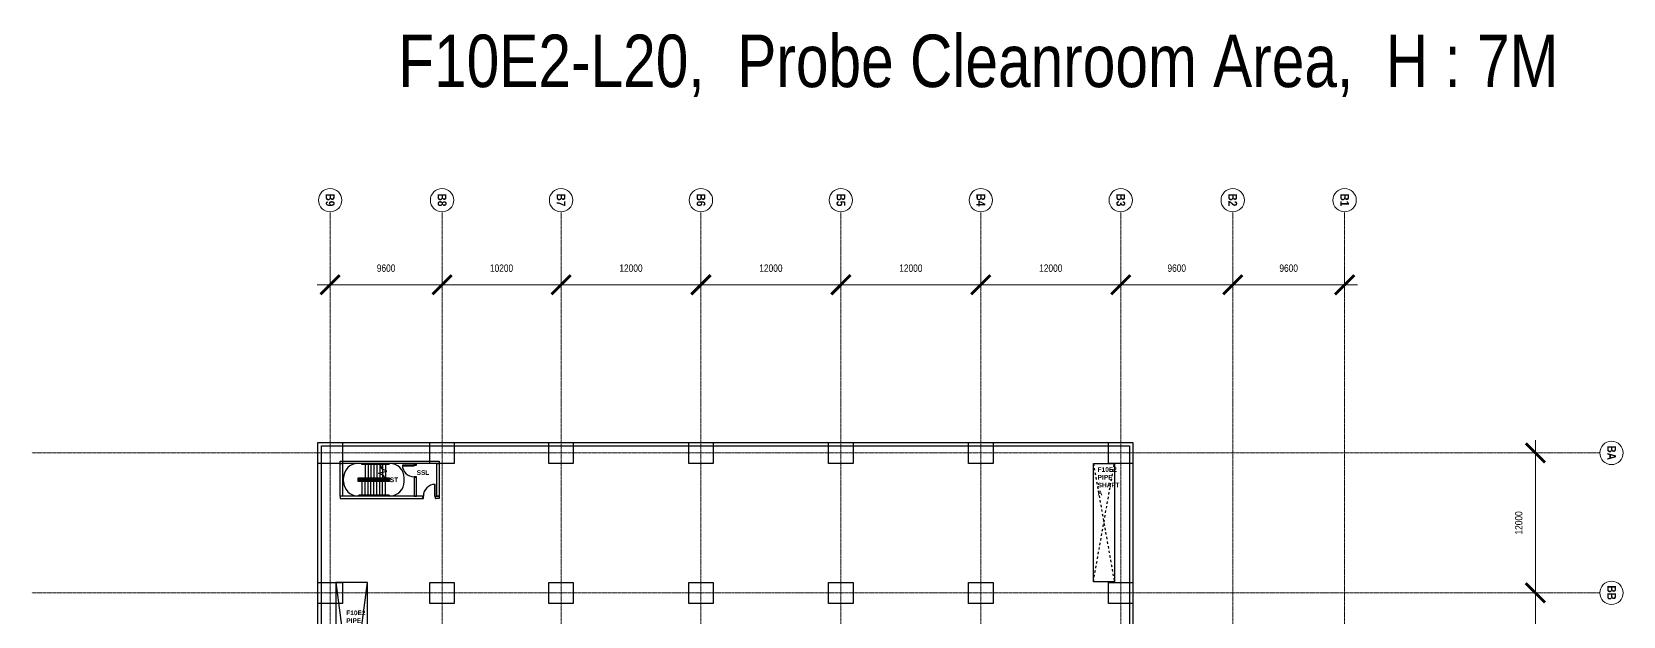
# Model space of a CAD drawing. Header units: millimetres. Extents: x -635893 to 717484, y -2208734 to -1510957.
# Drawn here: x -189425 to -52960, y -1561052 to -1510957 of the extents above; entities that cross this region are included whole.
import ezdxf

# ---------------------------------------------------------------- set-up
doc = ezdxf.new("R2010")
doc.units = ezdxf.units.MM
doc.linetypes.add('Hidden 2', pattern=[400, 200, -200])
doc.linetypes.add('IDA - Grid Line', pattern=[3500, 2000, -500, 500, -500])
doc.layers.add('000_CTCI_CSA', color=7, linetype='Continuous')
doc.layers.add('A-_ANOTGRID_E', color=7, linetype='Continuous', lineweight=9)
doc.layers.add('A-ANOT----_D', color=7, linetype='Continuous', lineweight=9)
doc.layers.add('A-_RALGBAL-_E1-1', color=4, linetype='Continuous', lineweight=9, true_color=0x00ffff)
doc.styles.add('Arial Narrow', font='ARIALN.TTF', dxfattribs={"height": 625})
doc.styles.add('Arial Narrow_B', font='ARIALNB.TTF', dxfattribs={"height": 750})
doc.styles.add('Site Area', font='arial.ttf', dxfattribs={"width": 0.8})
doc.dimstyles.new('probe phase 2', dxfattribs={"dimscale": 1100, "dimtxt": 2000, "dimasz": 1.5, "dimexe": 1, "dimexo": 1, "dimgap": 1, "dimtad": 1, "dimdec": 0, "dimzin": 3, "dimdsep": 46, "dimtxsty": 'Arial Narrow', "dimblk": 'X-F10A-LAY-S0-00-ASITE-002$0$_ArchTick', "dimcen": 0, "dimdle": 1, "dimclrd": 256, "dimclre": 256, "dimclrt": 256, "dimadec": 0, "dimazin": 0, "dimtfac": 0.5, "dimtdec": 0, "dimtix": 1, "dimtmove": 2, "dimatfit": 3, "dimfxl": 1, "dimtolj": 1, "dimtzin": 15, "dimlwd": -1, "dimlwe": -1, "dimarcsym": 0})

# ---------------------------------------------------------------- blocks, each defined once
blk = doc.blocks.new('Railing - IDA - Bracket - Wall Mount-V115-2ND STOREY')
at = {"layer": 'A-_RALGBAL-_E1-1'}
for p, q in [((-15, 4), (-50, 4)), ((-50, -4), (-15, -4))]:
    blk.add_line(p, q, dxfattribs=at)
at = {"layer": 'A-_RALGBAL-_E1-1', "flags": 128}
for points in [[(-15, 4), (-14, 4), (-14, 4), (-13, 4), (-13, 4), (-12, 4), (-11, 4), (-11, 4), (-10, 4)], [(-10, -4), (-11, -4), (-11, -4), (-12, -4), (-12, -4), (-13, -4), (-14, -4), (-14, -4), (-15, -4), (-15, -4)]]:
    blk.add_lwpolyline(points, dxfattribs=at)
blk = doc.blocks.new('Railing - IDA - Bracket - Wall Mount-7553613-2ND STOREY')
at = {"layer": 'A-_RALGBAL-_E1-1'}
for p, q in [((-50, 25), (-60, 25)), ((-60, -25), (-60, 25)), ((-60, 25), (-60, -25)), ((-50, -25), (-50, 25)), ((-50, 25), (-50, -25)), ((-15, 4), (-50, 4)), ((-50, 4), (-50, -4)), ((-50, -4), (-50, 4)), ((-60, -25), (-50, -25)), ((-50, -4), (-15, -4))]:
    blk.add_line(p, q, dxfattribs=at)
at = {"layer": 'A-_RALGBAL-_E1-1', "flags": 128}
for points in [[(-15, 4), (-14, 4), (-14, 4), (-13, 4), (-13, 4), (-12, 4), (-11, 4), (-11, 4), (-10, 4)], [(-10, -4), (-11, -4), (-11, -4), (-12, -4), (-12, -4), (-13, -4), (-14, -4), (-14, -4), (-15, -4), (-15, -4)]]:
    blk.add_lwpolyline(points, dxfattribs=at)
blk = doc.blocks.new('X-F10A-LAY-S0-00-ASITE-002$0$_ArchTick')
at = {"color": 0, "linetype": 'ByBlock', "const_width": 0.15}
blk.add_lwpolyline([(-0.5, -0.5), (0.5, 0.5)], dxfattribs=at)
blk = doc.blocks.new('*D740')
at = {"layer": 'A-ANOT----_D', "color": 252, "transparency": 16777216}
for p, q in [((-163845, -1533194), (-163845, -1531539)), ((-154245, -1533194), (-154245, -1531539)), ((-153145, -1532639), (-164945, -1532639))]:
    blk.add_line(p, q, dxfattribs=at)
at = {"layer": 'Defpoints', "color": 0, "transparency": 16777216}
for p in [(-163845, -1532639), (-163845, -1534294, 0), (-154245, -1534294, 0)]:
    blk.add_point(p, dxfattribs=at)
at = {"layer": 'A-ANOT----_D', "color": 252, "transparency": 16777216, "xscale": 1650, "yscale": 1650, "zscale": 1650, "rotation": 180}
blk.add_blockref('X-F10A-LAY-S0-00-ASITE-002$0$_ArchTick', (-163845, -1532639), dxfattribs=at)
at = {"layer": 'A-ANOT----_D', "color": 252, "transparency": 16777216, "xscale": 1650, "yscale": 1650, "zscale": 1650}
blk.add_blockref('X-F10A-LAY-S0-00-ASITE-002$0$_ArchTick', (-154245, -1532639), dxfattribs=at)
at = {"layer": 'A-ANOT----_D', "color": 252, "transparency": 16777216, "insert": (-159045, -1531220), "char_height": 625, "width": 8231.19, "attachment_point": 5, "style": 'Arial Narrow'}
blk.add_mtext('\\A1;9600', dxfattribs=at)
blk = doc.blocks.new('*D741')
at = {"layer": 'A-ANOT----_D', "color": 252, "transparency": 16777216}
for p, q in [((-154245, -1533194), (-154245, -1531539)), ((-144045, -1533194), (-144045, -1531539)), ((-142945, -1532639), (-155345, -1532639))]:
    blk.add_line(p, q, dxfattribs=at)
at = {"layer": 'Defpoints', "color": 0, "transparency": 16777216}
for p in [(-154245, -1532639), (-154245, -1534294, 0), (-144045, -1534294)]:
    blk.add_point(p, dxfattribs=at)
at = {"layer": 'A-ANOT----_D', "color": 252, "transparency": 16777216, "xscale": 1650, "yscale": 1650, "zscale": 1650, "rotation": 180}
blk.add_blockref('X-F10A-LAY-S0-00-ASITE-002$0$_ArchTick', (-154245, -1532639), dxfattribs=at)
at = {"layer": 'A-ANOT----_D', "color": 252, "transparency": 16777216, "xscale": 1650, "yscale": 1650, "zscale": 1650}
blk.add_blockref('X-F10A-LAY-S0-00-ASITE-002$0$_ArchTick', (-144045, -1532639), dxfattribs=at)
at = {"layer": 'A-ANOT----_D', "color": 252, "transparency": 16777216, "insert": (-149145, -1531220), "char_height": 625, "width": 8231.19, "attachment_point": 5, "style": 'Arial Narrow'}
blk.add_mtext('\\A1;10200', dxfattribs=at)
blk = doc.blocks.new('*D742')
at = {"layer": 'A-ANOT----_D', "color": 252, "transparency": 16777216}
for p, q in [((-60492, -1545957), (-60492, -1560157)), ((-59937, -1547057), (-61592, -1547057)), ((-59937, -1559057), (-61592, -1559057))]:
    blk.add_line(p, q, dxfattribs=at)
at = {"layer": 'Defpoints', "color": 0, "transparency": 16777216}
for p in [(-58837, -1547057), (-60492, -1559057), (-58837, -1559057, 0)]:
    blk.add_point(p, dxfattribs=at)
at = {"layer": 'A-ANOT----_D', "color": 252, "transparency": 16777216, "xscale": 1650, "yscale": 1650, "zscale": 1650}
for p, rotation in [((-60492, -1547057), 90), ((-60492, -1559057), 270)]:
    blk.add_blockref('X-F10A-LAY-S0-00-ASITE-002$0$_ArchTick', p, dxfattribs=dict(at, rotation=rotation))
at = {"layer": 'A-ANOT----_D', "color": 252, "transparency": 16777216, "insert": (-61911, -1553057), "char_height": 625, "width": 8231.19, "attachment_point": 5, "rotation": 90, "style": 'Arial Narrow'}
blk.add_mtext('\\A1;12000', dxfattribs=at)
blk = doc.blocks.new('Grid - 4 mm Dia-18759-PH2 LEVEL 3 PROBE')
at = {"layer": 'A-_ANOTGRID_E', "color": 252}
blk.add_circle((0, 0), 4, dxfattribs=at)
blk = doc.blocks.new('*D743')
at = {"layer": 'A-ANOT----_D', "color": 252, "transparency": 16777216}
for p, q in [((-144045, -1533194), (-144045, -1531539)), ((-132045, -1533194), (-132045, -1531539)), ((-130945, -1532639), (-145145, -1532639))]:
    blk.add_line(p, q, dxfattribs=at)
at = {"layer": 'Defpoints', "color": 0, "transparency": 16777216}
for p in [(-144045, -1532639), (-144045, -1534294, 0), (-132045, -1534294)]:
    blk.add_point(p, dxfattribs=at)
at = {"layer": 'A-ANOT----_D', "color": 252, "transparency": 16777216, "xscale": 1650, "yscale": 1650, "zscale": 1650, "rotation": 180}
blk.add_blockref('X-F10A-LAY-S0-00-ASITE-002$0$_ArchTick', (-144045, -1532639), dxfattribs=at)
at = {"layer": 'A-ANOT----_D', "color": 252, "transparency": 16777216, "xscale": 1650, "yscale": 1650, "zscale": 1650}
blk.add_blockref('X-F10A-LAY-S0-00-ASITE-002$0$_ArchTick', (-132045, -1532639), dxfattribs=at)
at = {"layer": 'A-ANOT----_D', "color": 252, "transparency": 16777216, "insert": (-138045, -1531220), "char_height": 625, "width": 8231.19, "attachment_point": 5, "style": 'Arial Narrow'}
blk.add_mtext('\\A1;12000', dxfattribs=at)
blk = doc.blocks.new('*D744')
at = {"layer": 'A-ANOT----_D', "color": 252, "transparency": 16777216}
for p, q in [((-132045, -1533194), (-132045, -1531539)), ((-120045, -1533194), (-120045, -1531539)), ((-118945, -1532639), (-133145, -1532639))]:
    blk.add_line(p, q, dxfattribs=at)
at = {"layer": 'Defpoints', "color": 0, "transparency": 16777216}
for p in [(-132045, -1532639), (-132045, -1534294, 0), (-120045, -1534294)]:
    blk.add_point(p, dxfattribs=at)
at = {"layer": 'A-ANOT----_D', "color": 252, "transparency": 16777216, "xscale": 1650, "yscale": 1650, "zscale": 1650, "rotation": 180}
blk.add_blockref('X-F10A-LAY-S0-00-ASITE-002$0$_ArchTick', (-132045, -1532639), dxfattribs=at)
at = {"layer": 'A-ANOT----_D', "color": 252, "transparency": 16777216, "xscale": 1650, "yscale": 1650, "zscale": 1650}
blk.add_blockref('X-F10A-LAY-S0-00-ASITE-002$0$_ArchTick', (-120045, -1532639), dxfattribs=at)
at = {"layer": 'A-ANOT----_D', "color": 252, "transparency": 16777216, "insert": (-126045, -1531220), "char_height": 625, "width": 8231.19, "attachment_point": 5, "style": 'Arial Narrow'}
blk.add_mtext('\\A1;12000', dxfattribs=at)
blk = doc.blocks.new('*D745')
at = {"layer": 'A-ANOT----_D', "color": 252, "transparency": 16777216}
for p, q in [((-120045, -1533194), (-120045, -1531539)), ((-108045, -1533194), (-108045, -1531539)), ((-106945, -1532639), (-121145, -1532639))]:
    blk.add_line(p, q, dxfattribs=at)
at = {"layer": 'Defpoints', "color": 0, "transparency": 16777216}
for p in [(-120045, -1532639), (-120045, -1534294, 0), (-108045, -1534294)]:
    blk.add_point(p, dxfattribs=at)
at = {"layer": 'A-ANOT----_D', "color": 252, "transparency": 16777216, "xscale": 1650, "yscale": 1650, "zscale": 1650, "rotation": 180}
blk.add_blockref('X-F10A-LAY-S0-00-ASITE-002$0$_ArchTick', (-120045, -1532639), dxfattribs=at)
at = {"layer": 'A-ANOT----_D', "color": 252, "transparency": 16777216, "xscale": 1650, "yscale": 1650, "zscale": 1650}
blk.add_blockref('X-F10A-LAY-S0-00-ASITE-002$0$_ArchTick', (-108045, -1532639), dxfattribs=at)
at = {"layer": 'A-ANOT----_D', "color": 252, "transparency": 16777216, "insert": (-114045, -1531220), "char_height": 625, "width": 8231.19, "attachment_point": 5, "style": 'Arial Narrow'}
blk.add_mtext('\\A1;12000', dxfattribs=at)
blk = doc.blocks.new('*D746')
at = {"layer": 'A-ANOT----_D', "color": 252, "transparency": 16777216}
for p, q in [((-108045, -1533194), (-108045, -1531539)), ((-96045, -1533194), (-96045, -1531539)), ((-94945, -1532639), (-109145, -1532639))]:
    blk.add_line(p, q, dxfattribs=at)
at = {"layer": 'Defpoints', "color": 0, "transparency": 16777216}
for p in [(-108045, -1532639), (-108045, -1534294, 0), (-96045, -1534294)]:
    blk.add_point(p, dxfattribs=at)
at = {"layer": 'A-ANOT----_D', "color": 252, "transparency": 16777216, "xscale": 1650, "yscale": 1650, "zscale": 1650, "rotation": 180}
blk.add_blockref('X-F10A-LAY-S0-00-ASITE-002$0$_ArchTick', (-108045, -1532639), dxfattribs=at)
at = {"layer": 'A-ANOT----_D', "color": 252, "transparency": 16777216, "xscale": 1650, "yscale": 1650, "zscale": 1650}
blk.add_blockref('X-F10A-LAY-S0-00-ASITE-002$0$_ArchTick', (-96045, -1532639), dxfattribs=at)
at = {"layer": 'A-ANOT----_D', "color": 252, "transparency": 16777216, "insert": (-102045, -1531220), "char_height": 625, "width": 8231.19, "attachment_point": 5, "style": 'Arial Narrow'}
blk.add_mtext('\\A1;12000', dxfattribs=at)
blk = doc.blocks.new('*D747')
at = {"layer": 'A-ANOT----_D', "color": 252, "transparency": 16777216}
for p, q in [((-96045, -1533194), (-96045, -1531539)), ((-86445, -1533194), (-86445, -1531539)), ((-85345, -1532639), (-97145, -1532639))]:
    blk.add_line(p, q, dxfattribs=at)
at = {"layer": 'Defpoints', "color": 0, "transparency": 16777216}
for p in [(-96045, -1532639), (-96045, -1534294, 0), (-86445, -1534294, 0)]:
    blk.add_point(p, dxfattribs=at)
at = {"layer": 'A-ANOT----_D', "color": 252, "transparency": 16777216, "xscale": 1650, "yscale": 1650, "zscale": 1650, "rotation": 180}
blk.add_blockref('X-F10A-LAY-S0-00-ASITE-002$0$_ArchTick', (-96045, -1532639), dxfattribs=at)
at = {"layer": 'A-ANOT----_D', "color": 252, "transparency": 16777216, "xscale": 1650, "yscale": 1650, "zscale": 1650}
blk.add_blockref('X-F10A-LAY-S0-00-ASITE-002$0$_ArchTick', (-86445, -1532639), dxfattribs=at)
at = {"layer": 'A-ANOT----_D', "color": 252, "transparency": 16777216, "insert": (-91245, -1531220), "char_height": 625, "width": 8231.19, "attachment_point": 5, "style": 'Arial Narrow'}
blk.add_mtext('\\A1;9600', dxfattribs=at)
blk = doc.blocks.new('*D748')
at = {"layer": 'A-ANOT----_D', "color": 252, "transparency": 16777216}
for p, q in [((-86445, -1533194), (-86445, -1531539)), ((-76845, -1533194), (-76845, -1531539)), ((-75745, -1532639), (-87545, -1532639))]:
    blk.add_line(p, q, dxfattribs=at)
at = {"layer": 'Defpoints', "color": 0, "transparency": 16777216}
for p in [(-86445, -1532639), (-86445, -1534294, 0), (-76845, -1534294, 0)]:
    blk.add_point(p, dxfattribs=at)
at = {"layer": 'A-ANOT----_D', "color": 252, "transparency": 16777216, "xscale": 1650, "yscale": 1650, "zscale": 1650, "rotation": 180}
blk.add_blockref('X-F10A-LAY-S0-00-ASITE-002$0$_ArchTick', (-86445, -1532639), dxfattribs=at)
at = {"layer": 'A-ANOT----_D', "color": 252, "transparency": 16777216, "xscale": 1650, "yscale": 1650, "zscale": 1650}
blk.add_blockref('X-F10A-LAY-S0-00-ASITE-002$0$_ArchTick', (-76845, -1532639), dxfattribs=at)
at = {"layer": 'A-ANOT----_D', "color": 252, "transparency": 16777216, "insert": (-81645, -1531220), "char_height": 625, "width": 8231.19, "attachment_point": 5, "style": 'Arial Narrow'}
blk.add_mtext('\\A1;9600', dxfattribs=at)
blk = doc.blocks.new('*D749')
at = {"layer": 'A-ANOT----_D', "color": 252, "transparency": 16777216}
for p, q in [((-60492, -1557957, 0), (-60492, -1572157, 0)), ((-59937, -1559057, 0), (-61592, -1559057, 0)), ((-59937, -1571057, 0), (-61592, -1571057, 0))]:
    blk.add_line(p, q, dxfattribs=at)
at = {"layer": 'Defpoints', "color": 0, "transparency": 16777216}
for p in [(-58837, -1559057, 0), (-60492, -1571057, 0), (-58837, -1571057, 0)]:
    blk.add_point(p, dxfattribs=at)
at = {"layer": 'A-ANOT----_D', "color": 252, "transparency": 16777216, "xscale": 1650, "yscale": 1650, "zscale": 1650}
for p, rotation in [((-60492, -1559057, 0), 90), ((-60492, -1571057, 0), 270)]:
    blk.add_blockref('X-F10A-LAY-S0-00-ASITE-002$0$_ArchTick', p, dxfattribs=dict(at, rotation=rotation))
at = {"layer": 'A-ANOT----_D', "color": 252, "transparency": 16777216, "insert": (-61911, -1565057, 0), "char_height": 625, "width": 8231.19, "attachment_point": 5, "rotation": 90, "style": 'Arial Narrow'}
blk.add_mtext('\\A1;12000', dxfattribs=at)
blk = doc.blocks.new('PIPE SHAFT')
at = {"color": 252, "linetype": 'Hidden 2'}
for p, q in [((119800, -1656213, 0), (121600, -1666363, 0)), ((119800, -1666363, 0), (121600, -1656213, 0)), ((129400, -1680213, 0), (131200, -1686963, 0)), ((129400, -1686963, 0), (131200, -1680213, 0)), ((76700, -1726401, 0), (74699, -1716211, 0)), ((76700, -1716211, 0), (74699, -1726401, 0)), ((97099, -1747014, 0), (91099, -1745012, 0)), ((97099, -1745012, 0), (91099, -1747012, 0)), ((140299, -1747012, 0), (132799, -1745012, 0)), ((140299, -1745012, 0), (132799, -1747012, 0)), ((97100, -1750812, 0), (87200, -1748314, 0)), ((97100, -1748314, 0), (87200, -1750812, 0)), ((140300, -1750812, 0), (134900, -1748313, 0)), ((140300, -1748313, 0), (134900, -1750812, 0))]:
    blk.add_line(p, q, dxfattribs=at)
at = {"color": 252}
for p, q in [((54850, -1686964, 0), (57550, -1666413, 0)), ((54850, -1666413, 0), (57550, -1686963, 0)), ((132799, -1690414, 0), (135799, -1706610, 0)), ((132800, -1706610, 0), (135799, -1690414, 0))]:
    blk.add_line(p, q, dxfattribs=at)
at = {"color": 252, "elevation": 0}
for points in [[(121600, -1666363), (119800, -1666363), (119800, -1656213), (121600, -1656213)], [(57550, -1666413), (54850, -1666413), (54850, -1686964), (57550, -1686964)], [(131200, -1686963), (129400, -1686963), (129400, -1680213), (131200, -1680213)], [(135799, -1690414), (132799, -1690414), (132799, -1706610), (135799, -1706610)], [(74699, -1716211), (76700, -1716211), (76700, -1726401), (74699, -1726401)], [(91099, -1745012), (97099, -1745012), (97099, -1747012), (91099, -1747012)], [(132799, -1745012), (140299, -1745012), (140299, -1747012), (132799, -1747012)], [(87200, -1748313), (97100, -1748313), (97100, -1750812), (87200, -1750812)], [(134900, -1748313), (140300, -1748313), (140300, -1750812), (134900, -1750812)]]:
    blk.add_lwpolyline(points, close=True, dxfattribs=at)
at = {"color": 252, "char_height": 400, "attachment_point": 1, "style": 'Site Area'}
for s, width, gutter_width, insert in [('{\\fArial|b1|i0|c0|p34;F10E2\\PPIPE SHAFT A}', 1343.72, 9702, (120169, -1656536, 0)), ('{\\fArial|b1|i0|c0|p34;F10E2\\PPIPE\\PSHAFT \\PG}', 3359.3, 24255, (55738, -1668823, 0)), ('{\\fArial|b1|i0|c0|p34;F10E2\\PPIPE SHAFT\\PB}', 1343.72, 9702, (129769, -1680536, 0)), ('{\\fArial|b1|i0|c0|p34;F10E2\\PPIPE\\PSHAFT \\PC}', 3359.3, 24255, (133788, -1691512, 0)), ('{\\fArial|b1|i0|c0|p34;F10E2\\PPIPE\\PSHAFT \\PF}', 3359.3, 24255, (74811, -1716984, 0)), ('{\\fArial|b1|i0|c0|p34;F10E2\\PPIPE\\PSHAFT \\PE}', 3359.3, 24255, (91516, -1745139, 0)), ('{\\fArial|b1|i0|c0|p34;F10E2\\PPIPE\\PSHAFT \\PD}', 3359.3, 24255, (135587, -1745099, 0)), ('{\\fArial|b1|i0|c0|p34;PIPE Bridge B}', 3359.3, 24255, (90813, -1749383, 0)), ('{\\fArial|b1|i0|c0|p34;PIPE Bridge A}', 3359.3, 24255, (136226, -1749158, 0))]:
    blk.add_mtext_dynamic_manual_height_columns(s, width=width, gutter_width=gutter_width, heights=[0], dxfattribs=dict(at, insert=insert))

msp = doc.modelspace()

# ---------------------------------------------------------------- linework, layer by layer
at = {"color": 252}
for p, q in [((-161094.625, -1547994.723, 0), (-161145.061, -1547994.723, 0)), ((-161145.061, -1547994.723, 0), (-161145.061, -1548034.723, 0)), ((-161145.061, -1547994.723, 0), (-161095.061, -1547994.723, 0)), ((-161145.061, -1548014.723, 0), (-161145.061, -1548009.546, 0)), ((-161145.061, -1548034.723, 0), (-161094.625, -1548034.723, 0)), ((-161145.061, -1548034.723, 0), (-161095.061, -1548034.723, 0)), ((-161095.061, -1547994.723, 0), (-159535.305, -1547994.723, 0)), ((-161095.061, -1548034.723, 0), (-159524.587, -1548034.723, 0)), ((-160833.592, -1547994.723, 0), (-161088.756, -1547994.723, 0)), ((-161088.756, -1548034.723, 0), (-160833.592, -1548034.723, 0)), ((-160845.061, -1547954.723, 0), (-160845.061, -1547994.723, 0)), ((-160845.061, -1548034.723, 0), (-160845.061, -1549204.723, 0)), ((-160703.042, -1547994.723, 0), (-160833.592, -1547994.723, 0)), ((-160833.592, -1548034.723, 0), (-160703.042, -1548034.723, 0)), ((-160737.727, -1548012.632, 0), (-160737.727, -1548016.813, 0)), ((-160595.061, -1547954.723, 0), (-160595.061, -1547994.723, 0)), ((-160595.061, -1548034.723, 0), (-160595.061, -1549204.723, 0)), ((-160345.061, -1547954.723, 0), (-160345.061, -1547994.723, 0)), ((-160345.061, -1548034.723, 0), (-160345.061, -1549204.723, 0)), ((-160095.061, -1547954.723, 0), (-160095.061, -1547994.723, 0)), ((-160095.061, -1548034.723, 0), (-160095.061, -1549204.723, 0)), ((-159845.061, -1547954.723, 0), (-159845.061, -1547994.723, 0)), ((-159845.061, -1548034.723, 0), (-159845.061, -1549204.723, 0)), ((-159707.283, -1548801.78, 0), (-158982.839, -1548607.665, 0)), ((-159267.415, -1548994.5, 0), (-159707.283, -1548801.78, 0)), ((-159595.061, -1547954.723, 0), (-159595.061, -1547994.723, 0)), ((-159595.061, -1548034.723, 0), (-159595.061, -1548771.71, 0)), ((-159595.061, -1548771.71, 0), (-159595.061, -1548850.948, 0)), ((-159595.061, -1548850.948, 0), (-159595.061, -1549204.723, 0)), ((-159535.305, -1547994.723, 0), (-159546.023, -1547954.723, 0)), ((-159524.587, -1548034.723, 0), (-159535.305, -1547994.723, 0)), ((-159088.756, -1547994.723, 0), (-159535.305, -1547994.723, 0)), ((-159535.305, -1547994.723, 0), (-159095.061, -1547994.723, 0)), ((-159422.706, -1548414.945, 0), (-159524.587, -1548034.723, 0)), ((-159524.587, -1548034.723, 0), (-159088.756, -1548034.723, 0)), ((-159524.587, -1548034.723, 0), (-159095.061, -1548034.723, 0)), ((-158982.839, -1548607.665, 0), (-159422.706, -1548414.945, 0)), ((-159345.061, -1547954.723, 0), (-159345.061, -1547994.723, 0)), ((-159345.061, -1548034.723, 0), (-159345.061, -1548448.964, 0)), ((-159345.061, -1548448.964, 0), (-159345.061, -1548704.723, 0)), ((-159345.061, -1548704.723, 0), (-159345.061, -1548960.481, 0)), ((-159095.061, -1547954.723, 0), (-159095.061, -1547994.723, 0)), ((-159095.061, -1547994.723, 0), (-158795.061, -1547994.723, 0)), ((-159095.061, -1548034.723, 0), (-159095.061, -1548558.497, 0)), ((-159095.061, -1548034.723, 0), (-158795.061, -1548034.723, 0)), ((-159095.061, -1548558.497, 0), (-159095.061, -1548637.735, 0)), ((-159095.061, -1548637.735, 0), (-159095.061, -1549204.723, 0)), ((-158795.061, -1547994.723, 0), (-159088.756, -1547994.723, 0)), ((-159088.756, -1548034.723, 0), (-158795.061, -1548034.723, 0)), ((-158795.061, -1547994.723, 0), (-158795.061, -1548034.723, 0)), ((-158795.061, -1548009.546, 0), (-158795.061, -1548014.723, 0)), ((-157645.06, -1548106.826, 0), (-157645.06, -1548156.826, 0)), ((-156645.06, -1548106.826, 0), (-157645.06, -1548106.826, 0)), ((-157645.06, -1548156.826, 0), (-156645.06, -1548156.826, 0)), ((-157495.06, -1548156.826, 0), (-157495.06, -1548106.826, 0)), ((-157470.06, -1548156.826, 0), (-157470.06, -1548106.826, 0)), ((-157470.06, -1548131.826, 0), (-157370.06, -1548131.826, 0)), ((-157370.06, -1548156.826, 0), (-157370.06, -1548106.826, 0)), ((-157345.06, -1548156.826, 0), (-157345.06, -1548106.826, 0)), ((-156645.06, -1548056.826, 0), (-156645.06, -1548106.826, 0)), ((-156645.06, -1548156.826, 0), (-156645.06, -1548106.826, 0)), ((-156645.06, -1548106.826, 0), (-156445.06, -1548106.826, 0)), ((-156445.06, -1548106.826, 0), (-156445.06, -1548056.826, 0)), ((-162695.061, -1549504.723, 0), (-162695.061, -1549204.723, 0)), ((-161445.061, -1549504.723, 0), (-161445.061, -1549204.723, 0)), ((-161445.061, -1549204.723, 0), (-161095.061, -1549204.723, 0)), ((-161445.061, -1549504.723, 0), (-161445.061, -1549204.723, 0)), ((-161445.061, -1549204.723, 0), (-161095.061, -1549204.723, 0)), ((-161445.061, -1549504.723, 0), (-161445.061, -1549204.723, 0)), ((-161095.061, -1549504.723, 0), (-161445.061, -1549504.723, 0)), ((-161095.061, -1549504.723, 0), (-161445.061, -1549504.723, 0)), ((-161420.061, -1549229.723, 0), (-161095.061, -1549229.723, 0)), ((-161420.061, -1549479.723, 0), (-161420.061, -1549229.723, 0)), ((-161420.061, -1549229.723, 0), (-161095.061, -1549229.723, 0)), ((-161420.061, -1549479.723, 0), (-161420.061, -1549229.723, 0)), ((-161095.061, -1549479.723, 0), (-161420.061, -1549479.723, 0)), ((-161095.061, -1549479.723, 0), (-161420.061, -1549479.723, 0)), ((-161415.061, -1549234.723, 0), (-161415.061, -1549474.723, 0)), ((-161094.625, -1549234.723, 0), (-161415.061, -1549234.723, 0)), ((-161415.061, -1549234.723, 0), (-161095.061, -1549234.723, 0)), ((-161415.061, -1549474.723, 0), (-161415.061, -1549234.723, 0)), ((-161415.061, -1549234.723, 0), (-161415.061, -1549474.723, 0)), ((-161094.625, -1549234.723, 0), (-161415.061, -1549234.723, 0)), ((-161415.061, -1549234.723, 0), (-161095.061, -1549234.723, 0)), ((-161415.061, -1549474.723, 0), (-161415.061, -1549234.723, 0)), ((-161415.061, -1549474.723, 0), (-161095.061, -1549474.723, 0)), ((-161095.061, -1549474.723, 0), (-161415.061, -1549474.723, 0)), ((-161415.061, -1549474.723, 0), (-161095.061, -1549474.723, 0)), ((-161095.061, -1549474.723, 0), (-161415.061, -1549474.723, 0)), ((-161375.061, -1549434.723, 0), (-161375.061, -1549274.723, 0)), ((-161375.061, -1549274.723, 0), (-161094.625, -1549274.723, 0)), ((-161375.061, -1549274.723, 0), (-161095.061, -1549274.723, 0)), ((-161375.061, -1549434.723, 0), (-161375.061, -1549274.723, 0)), ((-161375.061, -1549434.723, 0), (-161375.061, -1549274.723, 0)), ((-161375.061, -1549274.723, 0), (-161094.625, -1549274.723, 0)), ((-161375.061, -1549274.723, 0), (-161095.061, -1549274.723, 0)), ((-161375.061, -1549434.723, 0), (-161375.061, -1549274.723, 0)), ((-161095.061, -1549434.723, 0), (-161375.061, -1549434.723, 0)), ((-161095.061, -1549434.723, 0), (-161375.061, -1549434.723, 0)), ((-161095.061, -1549434.723, 0), (-161375.061, -1549434.723, 0)), ((-161095.061, -1549434.723, 0), (-161375.061, -1549434.723, 0)), ((-161370.061, -1549279.723, 0), (-161095.061, -1549279.723, 0)), ((-161370.061, -1549429.723, 0), (-161370.061, -1549279.723, 0)), ((-161370.061, -1549279.723, 0), (-161095.061, -1549279.723, 0)), ((-161370.061, -1549429.723, 0), (-161370.061, -1549279.723, 0)), ((-161370.061, -1549304.723, 0), (-161095.061, -1549304.723, 0)), ((-161370.061, -1549304.723, 0), (-161095.061, -1549304.723, 0)), ((-161095.061, -1549404.723, 0), (-161370.061, -1549404.723, 0)), ((-161095.061, -1549404.723, 0), (-161370.061, -1549404.723, 0)), ((-161095.061, -1549429.723, 0), (-161370.061, -1549429.723, 0)), ((-161095.061, -1549429.723, 0), (-161370.061, -1549429.723, 0)), ((-161095.061, -1549204.723, 0), (-159144.099, -1549204.723, 0)), ((-161095.061, -1549204.723, 0), (-159144.099, -1549204.723, 0)), ((-161095.061, -1549229.723, 0), (-159144.099, -1549229.723, 0)), ((-161095.061, -1549229.723, 0), (-159144.099, -1549229.723, 0)), ((-161095.061, -1549234.723, 0), (-159144.099, -1549234.723, 0)), ((-161095.061, -1549234.723, 0), (-159144.099, -1549234.723, 0)), ((-161095.061, -1549274.723, 0), (-159144.099, -1549274.723, 0)), ((-161095.061, -1549274.723, 0), (-159144.099, -1549274.723, 0)), ((-161095.061, -1549279.723, 0), (-159144.099, -1549279.723, 0)), ((-161095.061, -1549279.723, 0), (-159144.099, -1549279.723, 0)), ((-161095.061, -1549304.723, 0), (-159144.099, -1549304.723, 0)), ((-161095.061, -1549304.723, 0), (-159144.099, -1549304.723, 0)), ((-161095.061, -1549429.723, 0), (-161095.061, -1549404.723, 0)), ((-159095.061, -1549404.723, 0), (-161095.061, -1549404.723, 0)), ((-161095.061, -1549404.723, 0), (-161095.061, -1549429.723, 0)), ((-161095.061, -1549404.723, 0), (-161095.061, -1549429.723, 0)), ((-161095.061, -1549434.723, 0), (-161095.061, -1549429.723, 0)), ((-159095.061, -1549429.723, 0), (-161095.061, -1549429.723, 0)), ((-161095.061, -1549429.723, 0), (-161095.061, -1549434.723, 0)), ((-161095.061, -1549429.723, 0), (-161095.061, -1549434.723, 0)), ((-159106.53, -1549434.723, 0), (-161095.061, -1549434.723, 0)), ((-161095.061, -1549474.723, 0), (-161095.061, -1549434.723, 0)), ((-158845.061, -1549434.723, 0), (-161095.061, -1549434.723, 0)), ((-161095.061, -1549474.723, 0), (-161095.061, -1549434.723, 0)), ((-161095.061, -1549474.723, 0), (-161095.061, -1549434.723, 0)), ((-161095.061, -1549449.546, 0), (-161095.061, -1549454.723, 0)), ((-161095.061, -1549449.546, 0), (-161095.061, -1549454.723, 0)), ((-161095.061, -1549479.723, 0), (-161095.061, -1549474.723, 0)), ((-161095.061, -1549474.723, 0), (-159106.53, -1549474.723, 0)), ((-158845.061, -1549474.723, 0), (-161095.061, -1549474.723, 0)), ((-161095.061, -1549474.723, 0), (-161095.061, -1549479.723, 0)), ((-161095.061, -1549474.723, 0), (-161095.061, -1549479.723, 0)), ((-161095.061, -1549504.723, 0), (-161095.061, -1549479.723, 0)), ((-159095.061, -1549479.723, 0), (-161095.061, -1549479.723, 0)), ((-161095.061, -1549479.723, 0), (-161095.061, -1549504.723, 0)), ((-161095.061, -1549479.723, 0), (-161095.061, -1549504.723, 0)), ((-161095.061, -1550674.723, 0), (-161095.061, -1549504.723, 0)), ((-159095.061, -1549504.723, 0), (-161095.061, -1549504.723, 0)), ((-160703.042, -1549234.723, 0), (-161088.756, -1549234.723, 0)), ((-160703.042, -1549234.723, 0), (-161088.756, -1549234.723, 0)), ((-161088.756, -1549274.723, 0), (-160703.042, -1549274.723, 0)), ((-161088.756, -1549274.723, 0), (-160703.042, -1549274.723, 0)), ((-160845.061, -1550674.723, 0), (-160845.061, -1549504.723, 0)), ((-160737.727, -1549252.632, 0), (-160737.727, -1549256.813, 0)), ((-160737.727, -1549252.632, 0), (-160737.727, -1549256.813, 0)), ((-160595.061, -1550674.723, 0), (-160595.061, -1549504.723, 0)), ((-160345.061, -1550674.723, 0), (-160345.061, -1549504.723, 0)), ((-160095.061, -1550674.723, 0), (-160095.061, -1549504.723, 0)), ((-159845.061, -1550674.723, 0), (-159845.061, -1549504.723, 0)), ((-159595.061, -1550674.723, 0), (-159595.061, -1549504.723, 0)), ((-159345.061, -1548960.481, 0), (-159345.061, -1549204.723, 0)), ((-159345.061, -1550674.723, 0), (-159345.061, -1549504.723, 0)), ((-159144.099, -1549204.723, 0), (-159267.415, -1548994.5, 0)), ((-159144.099, -1549204.723, 0), (-159095.061, -1549204.723, 0)), ((-159144.099, -1549229.723, 0), (-159144.099, -1549204.723, 0)), ((-159144.099, -1549229.723, 0), (-159144.099, -1549204.723, 0)), ((-159144.099, -1549229.723, 0), (-159095.061, -1549229.723, 0)), ((-159144.099, -1549234.723, 0), (-159144.099, -1549229.723, 0)), ((-159144.099, -1549234.723, 0), (-159144.099, -1549229.723, 0)), ((-159144.099, -1549234.723, 0), (-159144.099, -1549229.723, 0)), ((-159144.099, -1549234.723, 0), (-159144.099, -1549229.723, 0)), ((-159144.099, -1549234.723, 0), (-159144.099, -1549229.723, 0)), ((-159144.099, -1549234.723, 0), (-159144.099, -1549229.723, 0)), ((-159095.061, -1549234.723, 0), (-159144.099, -1549234.723, 0)), ((-159144.099, -1549234.723, 0), (-159095.061, -1549234.723, 0)), ((-159144.099, -1549274.723, 0), (-159144.099, -1549234.723, 0)), ((-159144.099, -1549274.723, 0), (-159144.099, -1549234.723, 0)), ((-159144.099, -1549274.723, 0), (-159095.061, -1549274.723, 0)), ((-159144.099, -1549274.723, 0), (-159095.061, -1549274.723, 0)), ((-159144.099, -1549279.723, 0), (-159144.099, -1549274.723, 0)), ((-159144.099, -1549279.723, 0), (-159144.099, -1549274.723, 0)), ((-159144.099, -1549279.723, 0), (-159144.099, -1549274.723, 0)), ((-159144.099, -1549279.723, 0), (-159144.099, -1549274.723, 0)), ((-159144.099, -1549279.723, 0), (-159144.099, -1549274.723, 0)), ((-159144.099, -1549279.723, 0), (-159144.099, -1549274.723, 0)), ((-159144.099, -1549279.723, 0), (-159095.061, -1549279.723, 0)), ((-159144.099, -1549304.723, 0), (-159144.099, -1549279.723, 0)), ((-159144.099, -1549304.723, 0), (-159144.099, -1549279.723, 0)), ((-159144.099, -1549304.723, 0), (-159095.061, -1549304.723, 0)), ((-158851.365, -1549434.723, 0), (-159106.53, -1549434.723, 0)), ((-159106.53, -1549474.723, 0), (-158851.365, -1549474.723, 0)), ((-159095.061, -1549204.723, 0), (-159095.061, -1549229.723, 0)), ((-159095.061, -1549204.723, 0), (-158745.061, -1549204.723, 0)), ((-159095.061, -1549229.723, 0), (-159095.061, -1549204.723, 0)), ((-159095.061, -1549229.723, 0), (-159095.061, -1549234.723, 0)), ((-159095.061, -1549229.723, 0), (-158770.061, -1549229.723, 0)), ((-159095.061, -1549234.723, 0), (-159095.061, -1549229.723, 0)), ((-159095.061, -1549234.723, 0), (-159095.061, -1549274.723, 0)), ((-158775.061, -1549234.723, 0), (-159095.061, -1549234.723, 0)), ((-159095.061, -1549234.723, 0), (-159095.061, -1549274.723, 0)), ((-159095.061, -1549234.723, 0), (-158775.061, -1549234.723, 0)), ((-159095.061, -1549254.723, 0), (-159095.061, -1549249.546, 0)), ((-159095.061, -1549274.723, 0), (-159095.061, -1549279.723, 0)), ((-159095.061, -1549279.723, 0), (-159095.061, -1549274.723, 0)), ((-159095.061, -1549274.723, 0), (-158815.061, -1549274.723, 0)), ((-159095.061, -1549274.723, 0), (-158815.061, -1549274.723, 0)), ((-159095.061, -1549279.723, 0), (-159095.061, -1549304.723, 0)), ((-159095.061, -1549304.723, 0), (-159095.061, -1549279.723, 0)), ((-159095.061, -1549279.723, 0), (-158820.061, -1549279.723, 0)), ((-159095.061, -1549304.723, 0), (-158820.061, -1549304.723, 0)), ((-158845.061, -1549404.723, 0), (-159095.061, -1549404.723, 0)), ((-158845.061, -1549429.723, 0), (-159095.061, -1549429.723, 0)), ((-158845.061, -1549479.723, 0), (-159095.061, -1549479.723, 0)), ((-159095.061, -1550674.723, 0), (-159095.061, -1549504.723, 0)), ((-158845.061, -1549504.723, 0), (-159095.061, -1549504.723, 0)), ((-158815.061, -1549434.723, 0), (-158845.496, -1549434.723, 0)), ((-158845.496, -1549474.723, 0), (-158775.061, -1549474.723, 0)), ((-158820.061, -1549404.723, 0), (-158845.061, -1549404.723, 0)), ((-158820.061, -1549429.723, 0), (-158845.061, -1549429.723, 0)), ((-158815.061, -1549434.723, 0), (-158845.061, -1549434.723, 0)), ((-158775.061, -1549474.723, 0), (-158845.061, -1549474.723, 0)), ((-158770.061, -1549479.723, 0), (-158845.061, -1549479.723, 0)), ((-158745.061, -1549504.723, 0), (-158845.061, -1549504.723, 0)), ((-158820.061, -1549279.723, 0), (-158820.061, -1549429.723, 0)), ((-158815.061, -1549274.723, 0), (-158815.061, -1549434.723, 0)), ((-158815.061, -1549274.723, 0), (-158815.061, -1549434.723, 0)), ((-158775.061, -1549474.723, 0), (-158775.061, -1549234.723, 0)), ((-158775.061, -1549234.723, 0), (-158775.061, -1549474.723, 0)), ((-158770.061, -1549229.723, 0), (-158770.061, -1549479.723, 0)), ((-158745.061, -1549204.723, 0), (-158745.061, -1549504.723, 0)), ((-158745.061, -1549204.723, 0), (-158745.061, -1549504.723, 0)), ((-157495.061, -1549504.723, 0), (-157495.061, -1549204.723, 0)), ((-156445.06, -1549106.826, 0), (-156645.06, -1549106.826, 0)), ((-156645.06, -1549106.826, 0), (-156645.06, -1549156.826, 0)), ((-156445.06, -1549156.826, 0), (-156445.06, -1549106.826, 0)), ((-154895.061, -1549752.619, 0), (-154895.061, -1550752.619, 0)), ((-154845.061, -1549752.619, 0), (-154895.061, -1549752.619, 0)), ((-154895.061, -1549902.619, 0), (-154845.061, -1549902.619, 0)), ((-154895.061, -1549927.619, 0), (-154845.061, -1549927.619, 0)), ((-154895.061, -1550027.619, 0), (-154845.061, -1550027.619, 0)), ((-154895.061, -1550052.619, 0), (-154845.061, -1550052.619, 0)), ((-154870.061, -1549927.619, 0), (-154870.061, -1550027.619, 0)), ((-154845.061, -1550752.619, 0), (-154845.061, -1549752.619, 0)), ((-161100.51, -1550674.723, 0), (-161394.206, -1550674.723, 0)), ((-161394.206, -1550714.723, 0), (-161394.206, -1550674.723, 0)), ((-161094.206, -1550674.723, 0), (-161394.206, -1550674.723, 0)), ((-161394.206, -1550694.723, 0), (-161394.206, -1550689.546, 0)), ((-161394.206, -1550714.723, 0), (-161100.51, -1550714.723, 0)), ((-161094.206, -1550714.723, 0), (-161394.206, -1550714.723, 0)), ((-159105.675, -1550674.723, 0), (-161100.51, -1550674.723, 0)), ((-161100.51, -1550714.723, 0), (-159105.675, -1550714.723, 0)), ((-161095.061, -1550754.723, 0), (-161095.061, -1550714.723, 0)), ((-158844.206, -1550674.723, 0), (-161094.206, -1550674.723, 0)), ((-158844.206, -1550714.723, 0), (-161094.206, -1550714.723, 0)), ((-160845.061, -1550754.723, 0), (-160845.061, -1550714.723, 0)), ((-160595.061, -1550754.723, 0), (-160595.061, -1550714.723, 0)), ((-160345.061, -1550754.723, 0), (-160345.061, -1550714.723, 0)), ((-160095.061, -1550754.723, 0), (-160095.061, -1550714.723, 0)), ((-159845.061, -1550754.723, 0), (-159845.061, -1550714.723, 0)), ((-159595.061, -1550754.723, 0), (-159595.061, -1550714.723, 0)), ((-159345.061, -1550754.723, 0), (-159345.061, -1550714.723, 0)), ((-158850.51, -1550674.723, 0), (-159105.675, -1550674.723, 0)), ((-159105.675, -1550714.723, 0), (-158850.51, -1550714.723, 0)), ((-159095.061, -1550754.723, 0), (-159095.061, -1550714.723, 0)), ((-158794.206, -1550674.723, 0), (-158844.641, -1550674.723, 0)), ((-158844.641, -1550714.723, 0), (-158794.206, -1550714.723, 0)), ((-158794.206, -1550674.723, 0), (-158844.206, -1550674.723, 0)), ((-158794.206, -1550714.723, 0), (-158844.206, -1550714.723, 0)), ((-158794.206, -1550714.723, 0), (-158794.206, -1550674.723, 0)), ((-158794.206, -1550689.546, 0), (-158794.206, -1550694.723, 0)), ((-155845.061, -1550752.619, 0), (-155895.061, -1550752.619, 0)), ((-155895.061, -1550952.619, 0), (-155845.061, -1550952.619, 0)), ((-155845.061, -1550952.619, 0), (-155845.061, -1550752.619, 0)), ((-154895.061, -1550752.619, 0), (-154845.061, -1550752.619, 0)), ((-154845.061, -1550752.619, 0), (-154845.061, -1550952.619, 0)), ((-154795.061, -1550752.619, 0), (-154845.061, -1550752.619, 0)), ((-154845.061, -1550952.619, 0), (-154795.061, -1550952.619, 0))]:
    msp.add_line(p, q, dxfattribs=at)
for points in [[(-164895.061, -1546156.826), (-162795.061, -1546156.826), (-162795.061, -1547956.826), (-164895.061, -1547956.826)], [(-155295.061, -1546157.277), (-153195.061, -1546157.277), (-153195.061, -1547957.277), (-155295.061, -1547957.277)], [(-164895.061, -1558156.826), (-162795.061, -1558156.826), (-162795.061, -1559956.826), (-164895.061, -1559956.826)], [(-155295.061, -1558157.277), (-153195.061, -1558157.277), (-153195.061, -1559957.277), (-155295.061, -1559957.277)]]:
    msp.add_lwpolyline(points, close=True, dxfattribs=at)
at = {"color": 252, "elevation": 0}
for points in [[(-145095.061, -1546156.826), (-142995.061, -1546156.826), (-142995.061, -1547956.826), (-145095.061, -1547956.826)], [(-133095.061, -1546157.402), (-130995.061, -1546157.402), (-130995.061, -1547957.402), (-133095.061, -1547957.402)], [(-121095.061, -1546157.469), (-118995.061, -1546157.469), (-118995.061, -1547957.469), (-121095.061, -1547957.469)], [(-109095.061, -1546156.826), (-106995.061, -1546156.826), (-106995.061, -1547956.826), (-109095.061, -1547956.826)], [(-97095.061, -1546156.826), (-94995.061, -1546156.826), (-94995.061, -1547956.826), (-97095.061, -1547956.826)], [(-162995.061, -1547756.826), (-154495.061, -1547756.826), (-154495.061, -1547956.826), (-162995.061, -1547956.826)], [(-162995.061, -1547956.826), (-162795.061, -1547956.826), (-162795.061, -1550752.619), (-162995.061, -1550752.619)], [(-156645.06, -1548056.826), (-156445.06, -1548056.826), (-156445.06, -1547956.826), (-156645.06, -1547956.826)], [(-154495.061, -1550752.619), (-154695.061, -1550752.619), (-154695.061, -1547956.826), (-154495.061, -1547956.826)], [(-156645.06, -1550752.619), (-156445.06, -1550752.619), (-156445.06, -1549156.826), (-156645.06, -1549156.826)], [(-155895.061, -1550752.619), (-162995.061, -1550752.619), (-162995.061, -1550952.619), (-155895.061, -1550952.619)], [(-154795.061, -1550752.619), (-154495.061, -1550752.619), (-154495.061, -1550952.619), (-154795.061, -1550952.619)], [(-145095.061, -1558156.826), (-142995.061, -1558156.826), (-142995.061, -1559956.826), (-145095.061, -1559956.826)], [(-133095.061, -1558157.402), (-130995.061, -1558157.402), (-130995.061, -1559957.402), (-133095.061, -1559957.402)], [(-121095.061, -1558157.469), (-118995.061, -1558157.469), (-118995.061, -1559957.469), (-121095.061, -1559957.469)], [(-109095.061, -1558156.826), (-106995.061, -1558156.826), (-106995.061, -1559956.826), (-109095.061, -1559956.826)], [(-97095.061, -1558156.826), (-94995.061, -1558156.826), (-94995.061, -1559956.826), (-97095.061, -1559956.826)]]:
    msp.add_lwpolyline(points, close=True, dxfattribs=at)
at = {"color": 252}
for centre, radius, start, end in [((-161445.061, -1549204.723, 0), 1250, 90, 180), ((-158745.061, -1549204.723, 0), 1250, 0, 90), ((-156645.06, -1548106.826, 0), 1000, 180, 270), ((-161445.061, -1549504.723, 0), 1250, 180, 270), ((-158745.061, -1549504.723, 0), 1250, 270, 0), ((-154845.061, -1550752.619, 0), 1000, 90, 180)]:
    msp.add_arc(centre, radius, start, end, dxfattribs=at)
for points in [[(-161095.061, -1548014.723, 0), (-161095.06, -1548012.978, 0), (-161094.986, -1548011.234, 0), (-161094.844, -1548009.548, 0)], [(-159095.061, -1548014.723, 0), (-159095.06, -1548012.978, 0), (-159094.986, -1548011.234, 0), (-159094.844, -1548009.548, 0)], [(-161395.061, -1549254.723, 0), (-161395.497, -1549254.289, 0), (-161396.37, -1549253.422, 0), (-161397.673, -1549252.11, 0), (-161398.965, -1549250.81, 0), (-161399.816, -1549249.965, 0), (-161400.237, -1549249.546, 0)], [(-161395.061, -1549254.723, 0), (-161395.497, -1549254.289, 0), (-161396.37, -1549253.422, 0), (-161397.673, -1549252.11, 0), (-161398.965, -1549250.81, 0), (-161399.816, -1549249.965, 0), (-161400.237, -1549249.546, 0)], [(-161395.061, -1549454.723, 0), (-161395.494, -1549455.159, 0), (-161396.361, -1549456.032, 0), (-161397.673, -1549457.335, 0), (-161398.973, -1549458.627, 0), (-161399.818, -1549459.477, 0), (-161400.237, -1549459.899, 0)], [(-161395.061, -1549454.723, 0), (-161395.494, -1549455.159, 0), (-161396.361, -1549456.032, 0), (-161397.673, -1549457.335, 0), (-161398.973, -1549458.627, 0), (-161399.818, -1549459.477, 0), (-161400.237, -1549459.899, 0)], [(-161095.061, -1549254.723, 0), (-161095.06, -1549252.978, 0), (-161094.986, -1549251.234, 0), (-161094.844, -1549249.548, 0)], [(-161095.061, -1549254.723, 0), (-161095.06, -1549252.978, 0), (-161094.986, -1549251.234, 0), (-161094.844, -1549249.548, 0)], [(-158845.276, -1549449.546, 0), (-158845.133, -1549451.232, 0), (-158845.06, -1549452.978, 0), (-158845.061, -1549454.723, 0)], [(-158795.061, -1549254.723, 0), (-158795.494, -1549255.159, 0), (-158796.361, -1549256.032, 0), (-158797.673, -1549257.335, 0), (-158798.973, -1549258.627, 0), (-158799.818, -1549259.477, 0), (-158800.237, -1549259.899, 0)], [(-158800.237, -1549449.546, 0), (-158799.816, -1549449.965, 0), (-158798.965, -1549450.81, 0), (-158797.673, -1549452.11, 0), (-158796.37, -1549453.422, 0), (-158795.497, -1549454.289, 0), (-158795.061, -1549454.723, 0)], [(-161094.421, -1550689.546, 0), (-161094.278, -1550691.232, 0), (-161094.205, -1550692.978, 0), (-161094.206, -1550694.723, 0)], [(-158844.206, -1550694.723, 0), (-158844.206, -1550692.979, 0), (-158844.28, -1550691.235, 0), (-158844.422, -1550689.549, 0)]]:
    msp.add_open_spline(points, degree=3, dxfattribs=at)
at = {"layer": '000_CTCI_CSA', "color": 252, "elevation": 0}
for points in [[(-162744.855, -1589068.065), (-164894.926, -1589067.614), (-164895.061, -1546157.217), (-94995.508, -1546157.61), (-94995.508, -1561947.532), (-87795.059, -1561947.534), (-87795.062, -1570157.61), (-85395.061, -1570157.61), (-85395.061, -1606157.61), (-75795.059, -1606157.61), (-75795.061, -1625257.404), (-71035.061, -1625257.403), (-71035.063, -1640056.825), (-145095.508, -1640056.826), (-145095.061, -1606156.826)], [(-162744.855, -1588767.609), (-164594.927, -1588767.614), (-164595.06, -1546457.219), (-95295.508, -1546457.608), (-95295.508, -1562247.532), (-88095.06, -1562247.534), (-88095.062, -1570457.61), (-85695.061, -1570457.61), (-85695.061, -1606457.61), (-76095.059, -1606457.61), (-76095.061, -1625557.404), (-71335.061, -1625557.403), (-71335.062, -1639756.825), (-144795.508, -1639756.826), (-144795.506, -1606156.826)]]:
    msp.add_lwpolyline(points, dxfattribs=at)
at = {"layer": 'A-_ANOTGRID_E', "color": 252, "linetype": 'IDA - Grid Line', "ltscale": 0.005}
for p, q in [((-163845.061, -1526391.026, 0), (-163845.061, -1656232.232, 0)), ((-154245.061, -1526391.026, 0), (-154245.061, -1656232.232, 0)), ((-144045.061, -1526391.026, 0), (-144045.061, -1656232.232, 0)), ((-132045.061, -1526391.026, 0), (-132045.061, -1656232.232, 0)), ((-120045.061, -1526391.026, 0), (-120045.061, -1656232.232, 0)), ((-108045.061, -1526391.026, 0), (-108045.061, -1656232.232, 0)), ((-96045.061, -1526391.026, 0), (-96045.061, -1656232.232, 0)), ((-86445.061, -1526391.026, 0), (-86445.061, -1656232.232, 0)), ((-76845.061, -1526391.026, 0), (-76845.061, -1656232.232, 0)), ((-54960.328, -1547056.826), (-189425.313, -1547056.826)), ((-54960.328, -1559056.826, 0), (-189425.313, -1559056.826, 0))]:
    msp.add_line(p, q, dxfattribs=at)

# ---------------------------------------------------------------- block references
at = {"color": 252, "lineweight": 40}
msp.add_blockref('PIPE SHAFT', (-218194.371, 108256.664, 0), dxfattribs=at)
at = {"color": 252, "extrusion": (0, 0, -1), "zscale": -1, "rotation": 270}
for name, p in [('Railing - IDA - Bracket - Wall Mount-V115-2ND STOREY', (160643.138, -1548004.723, 0)), ('Railing - IDA - Bracket - Wall Mount-7553613-2ND STOREY', (159970.061, -1548004.723, 0))]:
    msp.add_blockref(name, p, dxfattribs=at)
at = {"layer": 'A-_ANOTGRID_E', "color": 252}
for p, xscale, yscale, zscale, rotation in [((-163845.061, -1525391.026, 0), 249.9999999999997, 249.9999999999997, 249.9999999999997, 179.9999999999999), ((-154245.062, -1525391.026, 0), 249.9999999999997, 249.9999999999997, 249.9999999999997, 179.9999999999998), ((-144045.062, -1525391.026, 0), 249.9999999999997, 249.9999999999997, 249.9999999999997, 180), ((-132045.062, -1525391.026, 0), 249.9999999999997, 249.9999999999997, 249.9999999999997, 179.9999999999998), ((-120045.062, -1525391.026, 0), 249.9999999999998, 249.9999999999998, 249.9999999999998, 179.9999999999997), ((-108045.063, -1525391.026, 0), 249.9999999999997, 249.9999999999997, 249.9999999999997, 179.9999999999999), ((-96045.062, -1525391.026, 0), 249.9999999999998, 249.9999999999998, 249.9999999999998, 179.9999999999998), ((-86445.061, -1525391.026, 0), 249.9999999999997, 249.9999999999997, 249.9999999999997, 179.9999999999999), ((-76845.061, -1525391.026, 0), 249.9999999999998, 249.9999999999998, 249.9999999999998, 179.9999999999998), ((-53960.328, -1547056.826), 250.000000000001, 250.000000000001, 250.000000000001, 90), ((-53960.328, -1559056.826, 0), 250.000000000001, 250.000000000001, 250.000000000001, 90)]:
    msp.add_blockref('Grid - 4 mm Dia-18759-PH2 LEVEL 3 PROBE', p, dxfattribs=dict(at, xscale=xscale, yscale=yscale, zscale=zscale, rotation=rotation))

# ---------------------------------------------------------------- texts
at = {"color": 252, "lineweight": 53, "insert": (-158004.496, -1511196.81), "char_height": 4500, "attachment_point": 1, "style": 'Site Area'}
msp.add_mtext_dynamic_manual_height_columns('F10E2-L20,  Probe Cleanroom Area,  H : 7M', width=104313.68288, gutter_width=24254.764, heights=[0], dxfattribs=at)
at = {"color": 252, "char_height": 400, "attachment_point": 1, "style": 'Site Area'}
for s, width, insert in [('{\\fArial|b1|i0|c0|p34;SSL}', 3027.31179, (-156420.017, -1548540.655, 0)), ('{\\fArial|b1|i0|c0|p34;ST}', 1553.60588, (-158721.017, -1549163.655, 0))]:
    msp.add_mtext_dynamic_manual_height_columns(s, width=width, gutter_width=24254.764, heights=[0], dxfattribs=dict(at, insert=insert))
at = {"layer": 'A-_ANOTGRID_E', "color": 252, "char_height": 750, "attachment_point": 1, "rotation": 270, "style": 'Arial Narrow_B'}
for s, insert, width in [('B9', (-163466.943, -1524822.078, 0), 1342.82656), ('B8', (-153866.945, -1524822.078, 0), 1342.82656), ('B7', (-143666.945, -1524822.078, 0), 1342.82656), ('B6', (-131666.945, -1524822.078, 0), 1342.82656), ('B5', (-119666.945, -1524822.078, 0), 1342.82656), ('B4', (-107666.946, -1524822.078, 0), 1342.82656), ('B3', (-95666.945, -1524822.078, 0), 1342.82656), ('B2', (-86066.943, -1524822.078, 0), 1342.82656), ('B1', (-76466.943, -1524822.078, 0), 1342.82656), ('BA', (-53576.067, -1546420.881), 1342.82656), ('BB', (-53576.067, -1558420.881, 0), 1523.20625)]:
    msp.add_mtext(s, dxfattribs=dict(at, insert=insert, width=width))

# ---------------------------------------------------------------- dimensions: what is measured, and where the dimension line sits
at = {"layer": 'A-ANOT----_D', "color": 252}
for base, p1, p2, picture, middle in [((-163845.061, -1532639.251, 0), (-154245.061, -1534293.723, 0), (-163845.061, -1534293.723, 0), '*D740', (-159045.061, -1531220.143, 0)), ((-154245.061, -1532639.251, 0), (-144045.061, -1534293.723, 0), (-154245.061, -1534293.723, 0), '*D741', (-149145.061, -1531220.143, 0)), ((-144045.061, -1532639.251, 0), (-132045.061, -1534293.723, 0), (-144045.061, -1534293.723, 0), '*D743', (-138045.061, -1531220.143, 0)), ((-132045.061, -1532639.251, 0), (-120045.061, -1534293.723, 0), (-132045.061, -1534293.723, 0), '*D744', (-126045.061, -1531220.143, 0)), ((-120045.061, -1532639.251, 0), (-108045.061, -1534293.723, 0), (-120045.061, -1534293.723, 0), '*D745', (-114045.061, -1531220.143, 0)), ((-108045.061, -1532639.251, 0), (-96045.061, -1534293.723, 0), (-108045.061, -1534293.723, 0), '*D746', (-102045.061, -1531220.143, 0)), ((-96045.061, -1532639.251, 0), (-86445.061, -1534293.723, 0), (-96045.061, -1534293.723, 0), '*D747', (-91245.061, -1531220.143, 0)), ((-86445.061, -1532639.251, 0), (-76845.061, -1534293.723, 0), (-86445.061, -1534293.723, 0), '*D748', (-81645.061, -1531220.143, 0))]:
    dim = msp.add_linear_dim(base=base, p1=p1, p2=p2, dimstyle='probe phase 2', override={"dimclrd": 252, "dimclre": 252, "dimclrt": 252}, dxfattribs=at)
    dim.commit()
    dim.dimension.update_dxf_attribs({"geometry": picture, "text_midpoint": middle})
for base, p1, p2, picture, middle in [((-60491.8, -1559056.826), (-58837.328, -1547056.826), (-58837.328, -1559056.826, 0), '*D742', (-61910.908, -1553056.826)), ((-60491.8, -1571056.826, 0), (-58837.328, -1559056.826, 0), (-58837.328, -1571056.826, 0), '*D749', (-61910.908, -1565056.826, 0))]:
    dim = msp.add_linear_dim(base=base, p1=p1, p2=p2, angle=90, dimstyle='probe phase 2', override={"dimclrd": 252, "dimclre": 252, "dimclrt": 252}, dxfattribs=at)
    dim.commit()
    dim.dimension.update_dxf_attribs({"geometry": picture, "text_midpoint": middle})

doc.saveas('drawing.dxf')
